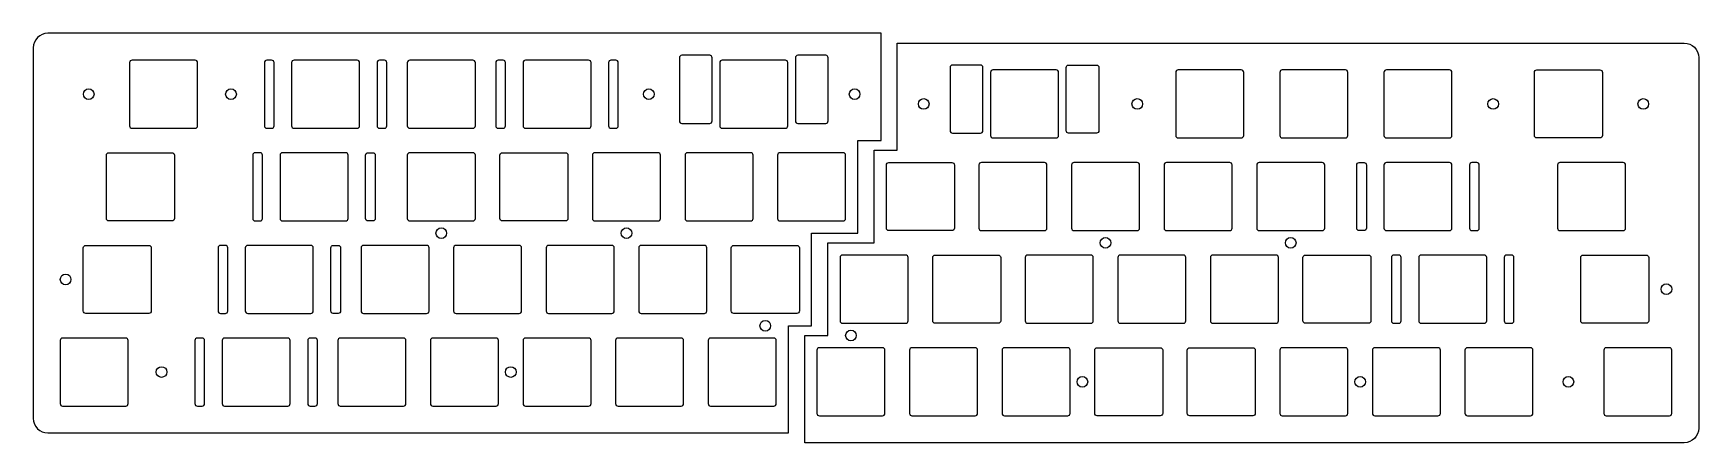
# Model space of a CAD drawing. Header units: millimetres. Extents: x -3 to 340, y -86 to -2.
import ezdxf

# ---------------------------------------------------------------- set-up
doc = ezdxf.new("R2010")
doc.units = ezdxf.units.MM
doc.layers.get('0').update_dxf_attribs({"linetype": 'CONTINUOUS'})

msp = doc.modelspace()

# ---------------------------------------------------------------- linework, layer by layer
for points in [[(152.4, -84.25), (152.4, -62.2), (157.1625, -62.2), (157.1625, -43.15), (166.6875, -43.15), (166.6875, -24.1), (171.4505, -24.1), (171.4505, -2.05), (0, -2.05, 0.414213562), (-3, -5.05), (-3, -81.25, 0.414213562), (0, -84.25)], [(130.44325, -6.575, 0.414213562), (129.94325, -7.075), (129.94325, -20.075, 0.414213562), (130.44325, -20.575), (136.19325, -20.575, 0.414213562), (136.69325, -20.075), (136.69325, -7.075, 0.414213562), (136.19325, -6.575)], [(153.81925, -20.075, 0.414213562), (154.31925, -20.575), (160.06925, -20.575, 0.414213562), (160.56925, -20.075), (160.56925, -7.075, 0.414213562), (160.06925, -6.575), (154.31925, -6.575, 0.414213562), (153.81925, -7.075)], [(336.71146, -86.25), (155.7375, -86.25), (155.7375, -64.2), (160.5, -64.2), (160.5, -45.15), (170.025, -45.15), (170.025, -26.1), (174.788, -26.1), (174.788, -4.05), (336.71146, -4.05, -0.414213562), (339.71146, -7.05), (339.71146, -83.25, -0.414213562)], [(17.3125, -7.575, 0.414213562), (16.8125, -8.075), (16.8125, -21.075, 0.414213562), (17.3125, -21.575), (30.3125, -21.575, 0.414213562), (30.8125, -21.075), (30.8125, -8.075, 0.414213562), (30.3125, -7.575)], [(44.55, -21.075, 0.414213562), (45.05, -21.575), (46.05, -21.575, 0.414213562), (46.55, -21.075), (46.55, -8.075, 0.414213562), (46.05, -7.575), (45.05, -7.575, 0.414213562), (44.55, -8.075)], [(50.15, -21.075, 0.414213562), (50.65, -21.575), (63.65, -21.575, 0.414213562), (64.15, -21.075), (64.15, -8.075, 0.414213562), (63.65, -7.575), (50.65, -7.575, 0.414213562), (50.15, -8.075)], [(69.25, -7.575), (68.25, -7.575, 0.414213562), (67.75, -8.075), (67.75, -21.075, 0.414213562), (68.25, -21.575), (69.25, -21.575, 0.414213562), (69.75, -21.075), (69.75, -8.075, 0.414213562)], [(87.4625, -7.575), (74.4625, -7.575, 0.414213562), (73.9625, -8.075), (73.9625, -21.075, 0.414213562), (74.4625, -21.575), (87.4625, -21.575, 0.414213562), (87.9625, -21.075), (87.9625, -8.075, 0.414213562)], [(92.175, -21.075, 0.414213562), (92.675, -21.575), (93.675, -21.575, 0.414213562), (94.175, -21.075), (94.175, -8.075, 0.414213562), (93.675, -7.575), (92.675, -7.575, 0.414213562), (92.175, -8.075)], [(98.275, -7.575, 0.414213562), (97.775, -8.075), (97.775, -21.075, 0.414213562), (98.275, -21.575), (111.275, -21.575, 0.414213562), (111.775, -21.075), (111.775, -8.075, 0.414213562), (111.275, -7.575)], [(115.375, -8.075), (115.375, -21.075, 0.414213562), (115.875, -21.575), (116.875, -21.575, 0.414213562), (117.375, -21.075), (117.375, -8.075, 0.414213562), (116.875, -7.575), (115.875, -7.575, 0.414213562)], [(151.75625, -7.575), (138.75625, -7.575, 0.414213562), (138.25625, -8.075), (138.25625, -21.075, 0.414213562), (138.75625, -21.575), (151.75625, -21.575, 0.414213562), (152.25625, -21.075), (152.25625, -8.075, 0.414213562)], [(186.16825, -8.575, 0.414213562), (185.66825, -9.075), (185.66825, -22.075, 0.414213562), (186.16825, -22.575), (191.91825, -22.575, 0.414213562), (192.41825, -22.075), (192.41825, -9.075, 0.414213562), (191.91825, -8.575)], [(207.48125, -9.575), (194.48125, -9.575, 0.414213562), (193.98125, -10.075), (193.98125, -23.075, 0.414213562), (194.48125, -23.575), (207.48125, -23.575, 0.414213562), (207.98125, -23.075), (207.98125, -10.075, 0.414213562)], [(216.29425, -9.075), (216.29425, -22.075, -0.414213562), (215.79425, -22.575), (210.04425, -22.575, -0.414213562), (209.54425, -22.075), (209.54425, -9.075, -0.414213562), (210.04425, -8.575), (215.79425, -8.575, -0.414213562)], [(246.08125, -10.075, 0.414213562), (245.58125, -9.575), (232.58125, -9.575, 0.414213562), (232.08125, -10.075), (232.08125, -23.075, 0.414213562), (232.58125, -23.575), (245.58125, -23.575, 0.414213562), (246.08125, -23.075)], [(267.0125, -23.575, 0.414213562), (267.5125, -23.075), (267.5125, -10.075, 0.414213562), (267.0125, -9.575), (254.0125, -9.575, 0.414213562), (253.5125, -10.075), (253.5125, -23.075, 0.414213562), (254.0125, -23.575)], [(275.44375, -9.575, 0.414213562), (274.94375, -10.075), (274.94375, -23.075, 0.414213562), (275.44375, -23.575), (288.44375, -23.575, 0.414213562), (288.94375, -23.075), (288.94375, -10.075, 0.414213562), (288.44375, -9.575)], [(319.9, -10.075), (319.9, -23.075, -0.414213562), (319.4, -23.575), (306.4, -23.575, -0.414213562), (305.9, -23.075), (305.9, -10.075, -0.414213562), (306.4, -9.575), (319.4, -9.575, -0.414213562)], [(26.05, -27.125), (26.05, -40.125, -0.414213562), (25.55, -40.625), (12.55, -40.625, -0.414213562), (12.05, -40.125), (12.05, -27.125, -0.414213562), (12.55, -26.625), (25.55, -26.625, -0.414213562)], [(43.66875, -26.625), (42.66875, -26.625, 0.414213562), (42.16875, -27.125), (42.16875, -40.125, 0.414213562), (42.66875, -40.625), (43.66875, -40.625, 0.414213562), (44.16875, -40.125), (44.16875, -27.125, 0.414213562)], [(61.26875, -40.625, 0.414213562), (61.76875, -40.125), (61.76875, -27.125, 0.414213562), (61.26875, -26.625), (48.26875, -26.625, 0.414213562), (47.76875, -27.125), (47.76875, -40.125, 0.414213562), (48.26875, -40.625)], [(67.36875, -27.125), (67.36875, -40.125, -0.414213562), (66.86875, -40.625), (65.86875, -40.625, -0.414213562), (65.36875, -40.125), (65.36875, -27.125, -0.414213562), (65.86875, -26.625), (66.86875, -26.625, -0.414213562)], [(73.9625, -40.125, 0.414213562), (74.4625, -40.625), (87.4625, -40.625, 0.414213562), (87.9625, -40.125), (87.9625, -27.125, 0.414213562), (87.4625, -26.625), (74.4625, -26.625, 0.414213562), (73.9625, -27.125)], [(106.5125, -40.625), (93.5125, -40.625, -0.414213562), (93.0125, -40.125), (93.0125, -27.125, -0.414213562), (93.5125, -26.625), (106.5125, -26.625, -0.414213562), (107.0125, -27.125), (107.0125, -40.125, -0.414213562)], [(112.5625, -26.625, 0.414213562), (112.0625, -27.125), (112.0625, -40.125, 0.414213562), (112.5625, -40.625), (125.5625, -40.625, 0.414213562), (126.0625, -40.125), (126.0625, -27.125, 0.414213562), (125.5625, -26.625)], [(145.1125, -27.125, 0.414213562), (144.6125, -26.625), (131.6125, -26.625, 0.414213562), (131.1125, -27.125), (131.1125, -40.125, 0.414213562), (131.6125, -40.625), (144.6125, -40.625, 0.414213562), (145.1125, -40.125)], [(163.6625, -26.625), (150.6625, -26.625, 0.414213562), (150.1625, -27.125), (150.1625, -40.125, 0.414213562), (150.6625, -40.625), (163.6625, -40.625, 0.414213562), (164.1625, -40.125), (164.1625, -27.125, 0.414213562)], [(186.55, -29.125), (186.55, -42.125, -0.414213562), (186.05, -42.625), (173.05, -42.625, -0.414213562), (172.55, -42.125), (172.55, -29.125, -0.414213562), (173.05, -28.625), (186.05, -28.625, -0.414213562)], [(192.1, -28.625, 0.414213562), (191.6, -29.125), (191.6, -42.125, 0.414213562), (192.1, -42.625), (205.1, -42.625, 0.414213562), (205.6, -42.125), (205.6, -29.125, 0.414213562), (205.1, -28.625)], [(210.65, -42.125, 0.414213562), (211.15, -42.625), (224.15, -42.625, 0.414213562), (224.65, -42.125), (224.65, -29.125, 0.414213562), (224.15, -28.625), (211.15, -28.625, 0.414213562), (210.65, -29.125)], [(229.7, -29.125), (229.7, -42.125, 0.414213562), (230.2, -42.625), (243.2, -42.625, 0.414213562), (243.7, -42.125), (243.7, -29.125, 0.414213562), (243.2, -28.625), (230.2, -28.625, 0.414213562)], [(262.25, -42.625, 0.414213562), (262.75, -42.125), (262.75, -29.125, 0.414213562), (262.25, -28.625), (249.25, -28.625, 0.414213562), (248.75, -29.125), (248.75, -42.125, 0.414213562), (249.25, -42.625)], [(270.84375, -42.625), (269.84375, -42.625, -0.414213562), (269.34375, -42.125), (269.34375, -29.125, -0.414213562), (269.84375, -28.625), (270.84375, -28.625, -0.414213562), (271.34375, -29.125), (271.34375, -42.125, -0.414213562)], [(288.44375, -42.625, 0.414213562), (288.94375, -42.125), (288.94375, -29.125, 0.414213562), (288.44375, -28.625), (275.44375, -28.625, 0.414213562), (274.94375, -29.125), (274.94375, -42.125, 0.414213562), (275.44375, -42.625)], [(292.54375, -42.125, 0.414213562), (293.04375, -42.625), (294.04375, -42.625, 0.414213562), (294.54375, -42.125), (294.54375, -29.125, 0.414213562), (294.04375, -28.625), (293.04375, -28.625, 0.414213562), (292.54375, -29.125)], [(324.1625, -42.625, 0.414213562), (324.6625, -42.125), (324.6625, -29.125, 0.414213562), (324.1625, -28.625), (311.1625, -28.625, 0.414213562), (310.6625, -29.125), (310.6625, -42.125, 0.414213562), (311.1625, -42.625)], [(20.7875, -59.675), (7.7875, -59.675, -0.414213562), (7.2875, -59.175), (7.2875, -46.175, -0.414213562), (7.7875, -45.675), (20.7875, -45.675, -0.414213562), (21.2875, -46.175), (21.2875, -59.175, -0.414213562)], [(35.025, -46.175), (35.025, -59.175, 0.414213562), (35.525, -59.675), (36.525, -59.675, 0.414213562), (37.025, -59.175), (37.025, -46.175, 0.414213562), (36.525, -45.675), (35.525, -45.675, 0.414213562)], [(40.625, -59.175, 0.414213562), (41.125, -59.675), (54.125, -59.675, 0.414213562), (54.625, -59.175), (54.625, -46.175, 0.414213562), (54.125, -45.675), (41.125, -45.675, 0.414213562), (40.625, -46.175)], [(59.725, -59.675), (58.725, -59.675, -0.414213562), (58.225, -59.175), (58.225, -46.175, -0.414213562), (58.725, -45.675), (59.725, -45.675, -0.414213562), (60.225, -46.175), (60.225, -59.175, -0.414213562)], [(77.9375, -59.675, 0.414213562), (78.4375, -59.175), (78.4375, -46.175, 0.414213562), (77.9375, -45.675), (64.9375, -45.675, 0.414213562), (64.4375, -46.175), (64.4375, -59.175, 0.414213562), (64.9375, -59.675)], [(83.4875, -59.175, 0.414213562), (83.9875, -59.675), (96.9875, -59.675, 0.414213562), (97.4875, -59.175), (97.4875, -46.175, 0.414213562), (96.9875, -45.675), (83.9875, -45.675, 0.414213562), (83.4875, -46.175)], [(102.5375, -46.175), (102.5375, -59.175, 0.414213562), (103.0375, -59.675), (116.0375, -59.675, 0.414213562), (116.5375, -59.175), (116.5375, -46.175, 0.414213562), (116.0375, -45.675), (103.0375, -45.675, 0.414213562)], [(121.5875, -46.175), (121.5875, -59.175, 0.414213562), (122.0875, -59.675), (135.0875, -59.675, 0.414213562), (135.5875, -59.175), (135.5875, -46.175, 0.414213562), (135.0875, -45.675), (122.0875, -45.675, 0.414213562)], [(154.6375, -46.175), (154.6375, -59.175, -0.414213562), (154.1375, -59.675), (141.1375, -59.675, -0.414213562), (140.6375, -59.175), (140.6375, -46.175, -0.414213562), (141.1375, -45.675), (154.1375, -45.675, -0.414213562)], [(176.525, -61.675, 0.414213562), (177.025, -61.175), (177.025, -48.175, 0.414213562), (176.525, -47.675), (163.525, -47.675, 0.414213562), (163.025, -48.175), (163.025, -61.175, 0.414213562), (163.525, -61.675)], [(196.075, -48.175), (196.075, -61.175, -0.414213562), (195.575, -61.675), (182.575, -61.675, -0.414213562), (182.075, -61.175), (182.075, -48.175, -0.414213562), (182.575, -47.675), (195.575, -47.675, -0.414213562)], [(201.125, -61.175, 0.414213562), (201.625, -61.675), (214.625, -61.675, 0.414213562), (215.125, -61.175), (215.125, -48.175, 0.414213562), (214.625, -47.675), (201.625, -47.675, 0.414213562), (201.125, -48.175)], [(233.675, -61.675, 0.414213562), (234.175, -61.175), (234.175, -48.175, 0.414213562), (233.675, -47.675), (220.675, -47.675, 0.414213562), (220.175, -48.175), (220.175, -61.175, 0.414213562), (220.675, -61.675)], [(239.225, -48.175), (239.225, -61.175, 0.414213562), (239.725, -61.675), (252.725, -61.675, 0.414213562), (253.225, -61.175), (253.225, -48.175, 0.414213562), (252.725, -47.675), (239.725, -47.675, 0.414213562)], [(272.275, -48.175), (272.275, -61.175, -0.414213562), (271.775, -61.675), (258.775, -61.675, -0.414213562), (258.275, -61.175), (258.275, -48.175, -0.414213562), (258.775, -47.675), (271.775, -47.675, -0.414213562)], [(278.4875, -48.175, 0.414213562), (277.9875, -47.675), (276.9875, -47.675, 0.414213562), (276.4875, -48.175), (276.4875, -61.175, 0.414213562), (276.9875, -61.675), (277.9875, -61.675, 0.414213562), (278.4875, -61.175)], [(282.5875, -47.675, 0.414213562), (282.0875, -48.175), (282.0875, -61.175, 0.414213562), (282.5875, -61.675), (295.5875, -61.675, 0.414213562), (296.0875, -61.175), (296.0875, -48.175, 0.414213562), (295.5875, -47.675)], [(301.1875, -47.675), (300.1875, -47.675, 0.414213562), (299.6875, -48.175), (299.6875, -61.175, 0.414213562), (300.1875, -61.675), (301.1875, -61.675, 0.414213562), (301.6875, -61.175), (301.6875, -48.175, 0.414213562)], [(328.925, -61.675), (315.925, -61.675, -0.414213562), (315.425, -61.175), (315.425, -48.175, -0.414213562), (315.925, -47.675), (328.925, -47.675, -0.414213562), (329.425, -48.175), (329.425, -61.175, -0.414213562)], [(16.525, -65.225, 0.414213562), (16.025, -64.725), (3.025, -64.725, 0.414213562), (2.525, -65.225), (2.525, -78.225, 0.414213562), (3.025, -78.725), (16.025, -78.725, 0.414213562), (16.525, -78.225)], [(30.7625, -64.725, 0.414213562), (30.2625, -65.225), (30.2625, -78.225, 0.414213562), (30.7625, -78.725), (31.7625, -78.725, 0.414213562), (32.2625, -78.225), (32.2625, -65.225, 0.414213562), (31.7625, -64.725)], [(36.3625, -64.725, 0.414213562), (35.8625, -65.225), (35.8625, -78.225, 0.414213562), (36.3625, -78.725), (49.3625, -78.725, 0.414213562), (49.8625, -78.225), (49.8625, -65.225, 0.414213562), (49.3625, -64.725)], [(53.4625, -78.225, 0.414213562), (53.9625, -78.725), (54.9625, -78.725, 0.414213562), (55.4625, -78.225), (55.4625, -65.225, 0.414213562), (54.9625, -64.725), (53.9625, -64.725, 0.414213562), (53.4625, -65.225)], [(60.175, -64.725, 0.414213562), (59.675, -65.225), (59.675, -78.225, 0.414213562), (60.175, -78.725), (73.175, -78.725, 0.414213562), (73.675, -78.225), (73.675, -65.225, 0.414213562), (73.175, -64.725)], [(92.225, -64.725), (79.225, -64.725, 0.414213562), (78.725, -65.225), (78.725, -78.225, 0.414213562), (79.225, -78.725), (92.225, -78.725, 0.414213562), (92.725, -78.225), (92.725, -65.225, 0.414213562)], [(97.775, -78.225, 0.414213562), (98.275, -78.725), (111.275, -78.725, 0.414213562), (111.775, -78.225), (111.775, -65.225, 0.414213562), (111.275, -64.725), (98.275, -64.725, 0.414213562), (97.775, -65.225)], [(116.825, -78.225, 0.414213562), (117.325, -78.725), (130.325, -78.725, 0.414213562), (130.825, -78.225), (130.825, -65.225, 0.414213562), (130.325, -64.725), (117.325, -64.725, 0.414213562), (116.825, -65.225)], [(135.875, -65.225), (135.875, -78.225, 0.414213562), (136.375, -78.725), (149.375, -78.725, 0.414213562), (149.875, -78.225), (149.875, -65.225, 0.414213562), (149.375, -64.725), (136.375, -64.725, 0.414213562)], [(171.7625, -66.725), (158.7625, -66.725, 0.414213562), (158.2625, -67.225), (158.2625, -80.225, 0.414213562), (158.7625, -80.725), (171.7625, -80.725, 0.414213562), (172.2625, -80.225), (172.2625, -67.225, 0.414213562)], [(190.8125, -66.725), (177.8125, -66.725, 0.414213562), (177.3125, -67.225), (177.3125, -80.225, 0.414213562), (177.8125, -80.725), (190.8125, -80.725, 0.414213562), (191.3125, -80.225), (191.3125, -67.225, 0.414213562)], [(196.8625, -66.725, 0.414213562), (196.3625, -67.225), (196.3625, -80.225, 0.414213562), (196.8625, -80.725), (209.8625, -80.725, 0.414213562), (210.3625, -80.225), (210.3625, -67.225, 0.414213562), (209.8625, -66.725)], [(229.4125, -67.225), (229.4125, -80.225, -0.414213562), (228.9125, -80.725), (215.9125, -80.725, -0.414213562), (215.4125, -80.225), (215.4125, -67.225, -0.414213562), (215.9125, -66.725), (228.9125, -66.725, -0.414213562)], [(247.9625, -80.725), (234.9625, -80.725, -0.414213562), (234.4625, -80.225), (234.4625, -67.225, -0.414213562), (234.9625, -66.725), (247.9625, -66.725, -0.414213562), (248.4625, -67.225), (248.4625, -80.225, -0.414213562)], [(254.0125, -66.725, 0.414213562), (253.5125, -67.225), (253.5125, -80.225, 0.414213562), (254.0125, -80.725), (267.0125, -80.725, 0.414213562), (267.5125, -80.225), (267.5125, -67.225, 0.414213562), (267.0125, -66.725)], [(286.0625, -66.725), (273.0625, -66.725, 0.414213562), (272.5625, -67.225), (272.5625, -80.225, 0.414213562), (273.0625, -80.725), (286.0625, -80.725, 0.414213562), (286.5625, -80.225), (286.5625, -67.225, 0.414213562)], [(291.6125, -67.225), (291.6125, -80.225, 0.414213562), (292.1125, -80.725), (305.1125, -80.725, 0.414213562), (305.6125, -80.225), (305.6125, -67.225, 0.414213562), (305.1125, -66.725), (292.1125, -66.725, 0.414213562)], [(333.6875, -66.725), (320.6875, -66.725, 0.414213562), (320.1875, -67.225), (320.1875, -80.225, 0.414213562), (320.6875, -80.725), (333.6875, -80.725, 0.414213562), (334.1875, -80.225), (334.1875, -67.225, 0.414213562)]]:
    msp.add_lwpolyline(points, format="xyb", close=True)
for centre in [(8.40625, -14.575), (37.68125, -14.575), (123.65913, -14.575), (166.00988, -14.575), (180.22813, -16.575), (224.18775, -16.575), (297.42188, -16.575), (328.30625, -16.575), (80.9625, -43.15), (119.0625, -43.15), (217.65, -45.15), (255.75, -45.15), (3.64375, -52.675), (333.06875, -54.675), (147.6375, -62.2), (165.2625, -64.2), (23.39375, -71.725), (95.25, -71.725), (212.8875, -73.725), (270.0375, -73.725), (312.9, -73.725)]:
    msp.add_circle(centre, 1.1)

doc.saveas('drawing.dxf')
